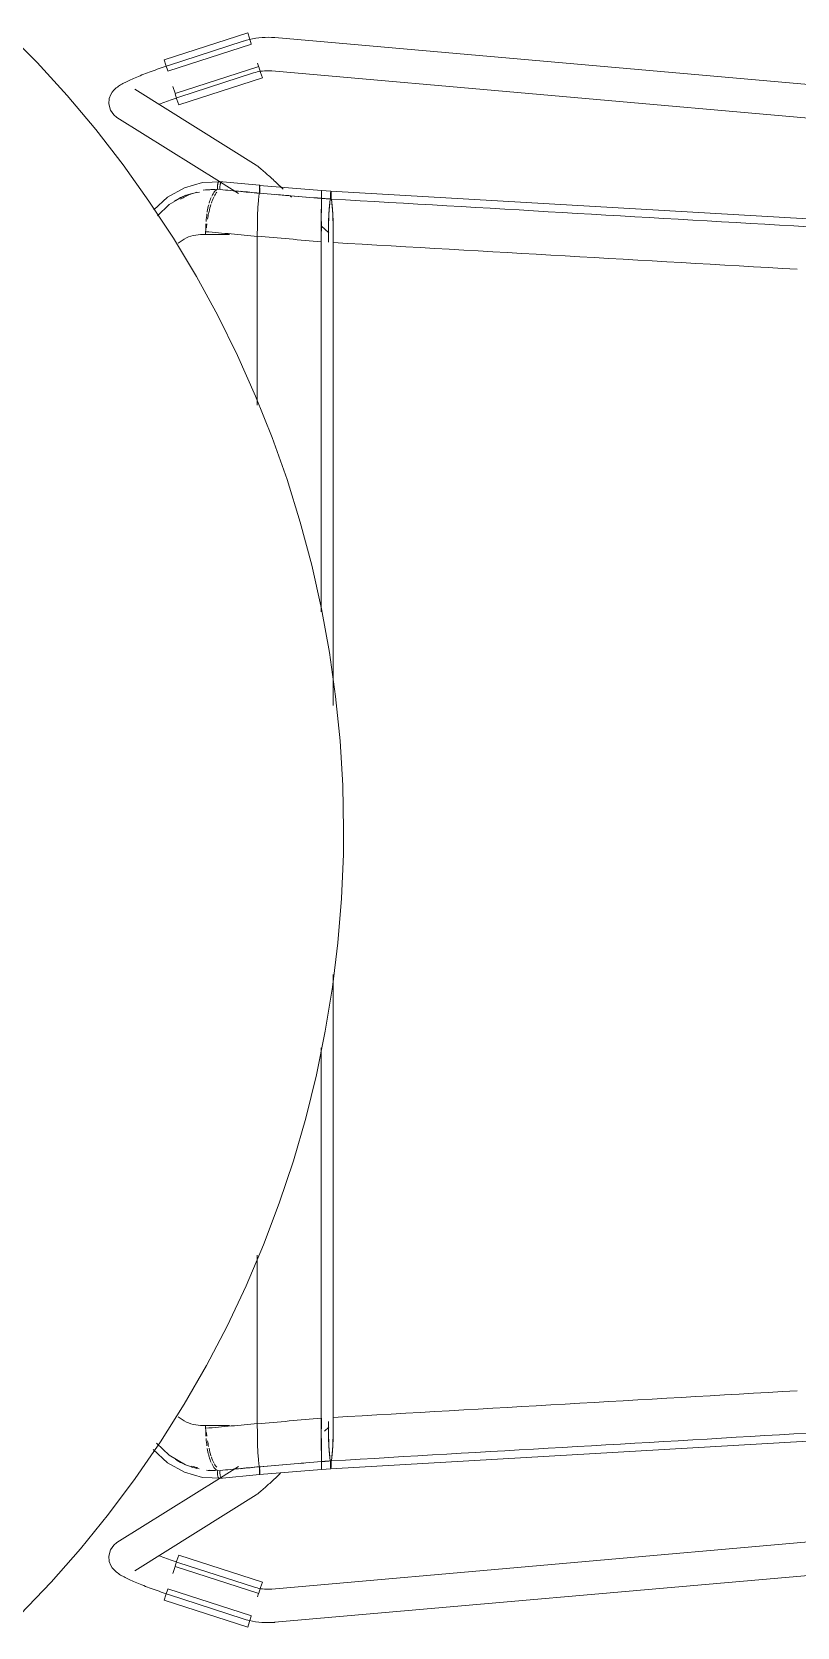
# Model space of a CAD drawing. Header units: millimetres. Extents: x 155927 to 326028, y -36033 to 97293.
# Drawn here: x 179079 to 179354, y 12019 to 12592 of the extents above; entities that cross this region are included whole.
import ezdxf

# ---------------------------------------------------------------- set-up
doc = ezdxf.new("R2010")
doc.units = ezdxf.units.MM
doc.header["$MEASUREMENT"] = 0
doc.layers.add('I-FURN', color=8, linetype='CONTINUOUS', lineweight=9)

msp = doc.modelspace()

# ---------------------------------------------------------------- linework, layer by layer
at = {"layer": 'I-FURN'}
for p, q in [((179081.21, 12580.73), (179069.96, 12592.1)), ((179126.88, 12581.73), (179156.88, 12591.42)), ((179128.18, 12577.69), (179158.19, 12587.38)), ((179155.25, 12588.42), (179128.43, 12579.71)), ((179155.29, 12588.44), (179155.25, 12588.42)), ((179156.39, 12588.77), (179155.29, 12588.44)), ((179157.49, 12589.05), (179156.39, 12588.77)), ((179156.88, 12591.42), (179157.51, 12589.47)), ((179158.61, 12589.29), (179157.49, 12589.05)), ((179157.51, 12589.47), (179158.15, 12587.5)), ((179159.73, 12589.49), (179158.61, 12589.29)), ((179160.87, 12589.64), (179159.73, 12589.49)), ((179162, 12589.74), (179160.87, 12589.64)), ((179163.14, 12589.8), (179162, 12589.74)), ((179164.29, 12589.82), (179163.14, 12589.8)), ((179165.43, 12589.79), (179164.29, 12589.82)), ((179166.57, 12589.71), (179165.43, 12589.79)), ((179609.89, 12550.76), (179166.57, 12589.71)), ((179092, 12568.91), (179081.21, 12580.73)), ((179127.51, 12579.78), (179126.88, 12581.73)), ((179160.39, 12580.57), (179160.76, 12579.41)), ((179114.32, 12574.34), (179114.83, 12574.57)), ((179114.83, 12574.57), (179115.35, 12574.81)), ((179115.35, 12574.81), (179115.9, 12575.05)), ((179115.9, 12575.05), (179116.46, 12575.29)), ((179116.46, 12575.29), (179117.04, 12575.54)), ((179117.04, 12575.54), (179117.63, 12575.79)), ((179117.63, 12575.79), (179118.24, 12576.04)), ((179118.24, 12576.04), (179118.87, 12576.29)), ((179118.87, 12576.29), (179119.51, 12576.54)), ((179119.51, 12576.54), (179120.16, 12576.79)), ((179120.16, 12576.79), (179120.83, 12577.05)), ((179120.83, 12577.05), (179121.51, 12577.3)), ((179121.51, 12577.3), (179122.19, 12577.56)), ((179122.19, 12577.56), (179122.89, 12577.81)), ((179122.89, 12577.81), (179123.6, 12578.06)), ((179123.6, 12578.06), (179124.32, 12578.32)), ((179124.32, 12578.32), (179125.04, 12578.57)), ((179125.04, 12578.57), (179125.77, 12578.82)), ((179125.77, 12578.82), (179126.5, 12579.07)), ((179126.5, 12579.07), (179127.24, 12579.32)), ((179127.24, 12579.32), (179127.98, 12579.56)), ((179128.14, 12577.81), (179127.51, 12579.78)), ((179127.98, 12579.56), (179128.43, 12579.71)), ((179160.79, 12579.31), (179130.79, 12569.62)), ((179132.09, 12565.58), (179162.1, 12575.27)), ((179132.14, 12568.3), (179158.96, 12577.01)), ((179158.96, 12577.01), (179159.59, 12577.2)), ((179159.59, 12577.2), (179160.23, 12577.37)), ((179160.23, 12577.37), (179160.88, 12577.51)), ((179160.83, 12579.19), (179161.47, 12577.22)), ((179160.88, 12577.51), (179161.53, 12577.62)), ((179161.47, 12577.22), (179162.1, 12575.27)), ((179161.53, 12577.62), (179162.19, 12577.71)), ((179162.19, 12577.71), (179162.85, 12577.77)), ((179162.85, 12577.77), (179163.51, 12577.81)), ((179163.51, 12577.81), (179164.17, 12577.82)), ((179164.17, 12577.82), (179164.83, 12577.8)), ((179164.83, 12577.8), (179165.49, 12577.76)), ((179165.49, 12577.76), (179165.52, 12577.76)), ((179165.52, 12577.75), (179589.86, 12540.47)), ((179102.31, 12556.67), (179092, 12568.91)), ((179107.15, 12567.88), (179107.67, 12569.26)), ((179107.67, 12569.26), (179108.24, 12570.17)), ((179108.24, 12570.17), (179108.75, 12570.8)), ((179108.75, 12570.8), (179109.22, 12571.26)), ((179109.22, 12571.26), (179109.65, 12571.63)), ((179109.65, 12571.63), (179110.05, 12571.95)), ((179110.05, 12571.95), (179110.44, 12572.22)), ((179110.44, 12572.22), (179110.83, 12572.48)), ((179110.83, 12572.48), (179111.22, 12572.72)), ((179111.22, 12572.72), (179111.62, 12572.96)), ((179111.62, 12572.96), (179112.03, 12573.19)), ((179112.03, 12573.19), (179112.45, 12573.42)), ((179112.45, 12573.42), (179112.89, 12573.65)), ((179112.89, 12573.65), (179113.35, 12573.87)), ((179113.35, 12573.87), (179113.82, 12574.11)), ((179113.82, 12574.11), (179114.32, 12574.34)), ((179159.86, 12543.91), (179116.28, 12571.22)), ((179129.96, 12572.2), (179130.76, 12569.72)), ((179131.46, 12567.53), (179130.83, 12569.5)), ((179106.97, 12565.9), (179107.15, 12567.88)), ((179107.56, 12563.68), (179106.97, 12565.9)), ((179108.79, 12561.94), (179107.56, 12563.68)), ((179125.16, 12565.86), (179125.79, 12566.09)), ((179125.79, 12566.09), (179126.42, 12566.32)), ((179126.42, 12566.32), (179127.07, 12566.56)), ((179127.07, 12566.56), (179127.73, 12566.8)), ((179127.73, 12566.8), (179128.39, 12567.03)), ((179128.39, 12567.03), (179129.07, 12567.27)), ((179129.07, 12567.27), (179129.75, 12567.5)), ((179129.75, 12567.5), (179130.43, 12567.73)), ((179130.43, 12567.73), (179131.12, 12567.96)), ((179131.12, 12567.96), (179131.81, 12568.19)), ((179132.09, 12565.58), (179131.46, 12567.53)), ((179131.81, 12568.19), (179132.14, 12568.3)), ((179108.79, 12561.94), (179109.91, 12561.05)), ((179109.91, 12561.05), (179146.67, 12538.02)), ((179112.12, 12544.04), (179102.31, 12556.67)), ((179121.41, 12531.01), (179112.12, 12544.04)), ((179159.86, 12543.91), (179160.19, 12543.7)), ((179160.19, 12543.7), (179160.44, 12543.52)), ((179160.44, 12543.52), (179160.67, 12543.34)), ((179160.67, 12543.34), (179160.9, 12543.17)), ((179160.9, 12543.17), (179161.12, 12542.99)), ((179161.12, 12542.99), (179161.35, 12542.8)), ((179161.35, 12542.8), (179161.59, 12542.6)), ((179161.59, 12542.6), (179161.84, 12542.38)), ((179161.84, 12542.38), (179162.11, 12542.15)), ((179162.11, 12542.15), (179162.39, 12541.91)), ((179162.39, 12541.91), (179162.68, 12541.65)), ((179162.68, 12541.65), (179162.99, 12541.38)), ((179162.99, 12541.38), (179163.31, 12541.09)), ((179163.31, 12541.09), (179163.65, 12540.79)), ((179163.65, 12540.79), (179164, 12540.48)), ((179164, 12540.48), (179164.37, 12540.15)), ((179164.37, 12540.15), (179164.74, 12539.8)), ((179134.1, 12535.8), (179128.09, 12532.42)), ((179140.62, 12537.68), (179134.1, 12535.8)), ((179147.53, 12537.97), (179140.62, 12537.68)), ((179146.64, 12538.09), (179161.13, 12536.67)), ((179147.05, 12537.78), (179153.49, 12533.75)), ((179161.04, 12535.73), (179161.03, 12535.28)), ((179161.03, 12535.27), (179161.04, 12535.72)), ((179161.03, 12535.28), (179161.03, 12534.78)), ((179161.03, 12534.78), (179161.03, 12535.27)), ((179161.03, 12534.78), (179161.03, 12534.29)), ((179161.03, 12534.28), (179161.03, 12534.78)), ((179161.06, 12536.11), (179161.04, 12535.73)), ((179161.04, 12535.72), (179161.06, 12536.11)), ((179161.08, 12536.41), (179161.06, 12536.11)), ((179161.06, 12536.11), (179161.08, 12536.4)), ((179161.1, 12536.6), (179161.08, 12536.41)), ((179161.13, 12536.67), (179161.1, 12536.6)), ((179161.1, 12536.59), (179161.13, 12536.66)), ((179161.16, 12536.6), (179161.13, 12536.67)), ((179161.13, 12536.66), (179183.33, 12534.84)), ((179161.13, 12536.66), (179161.16, 12536.6)), ((179161.18, 12536.41), (179161.16, 12536.6)), ((179161.16, 12536.6), (179161.18, 12536.41)), ((179161.2, 12536.12), (179161.18, 12536.41)), ((179161.18, 12536.41), (179161.2, 12536.12)), ((179161.23, 12535.29), (179161.22, 12535.74)), ((179161.22, 12535.74), (179161.23, 12535.29)), ((179161.23, 12534.8), (179161.23, 12535.29)), ((179161.23, 12535.29), (179161.23, 12534.79)), ((179161.23, 12534.3), (179161.23, 12534.8)), ((179161.23, 12534.79), (179161.23, 12534.3)), ((179164.74, 12539.8), (179165.13, 12539.45)), ((179165.13, 12539.45), (179165.54, 12539.08)), ((179165.54, 12539.08), (179165.95, 12538.7)), ((179165.95, 12538.7), (179166.37, 12538.31)), ((179166.37, 12538.31), (179166.81, 12537.9)), ((179166.81, 12537.9), (179167.25, 12537.49)), ((179167.25, 12537.49), (179167.71, 12537.07)), ((179167.71, 12537.07), (179168.17, 12536.64)), ((179168.17, 12536.64), (179168.64, 12536.2)), ((179168.64, 12536.2), (179169.12, 12535.75)), ((179169.12, 12535.75), (179169.6, 12535.29)), ((179183.33, 12534.77), (179183.33, 12534.84)), ((179183.33, 12534.84), (179183.33, 12534.77)), ((179186.69, 12534.57), (179183.33, 12534.83)), ((179183.33, 12534.77), (179183.33, 12534.83)), ((179183.33, 12534.83), (179183.33, 12534.77)), ((179183.33, 12534.58), (179183.33, 12534.77)), ((179183.33, 12534.77), (179183.34, 12534.58)), ((179183.34, 12534.58), (179183.33, 12534.77)), ((179183.33, 12534.77), (179183.33, 12534.58)), ((179183.33, 12534.29), (179183.33, 12534.58)), ((179183.33, 12534.58), (179183.33, 12534.29)), ((179183.34, 12534.58), (179183.34, 12534.28)), ((179183.34, 12534.29), (179183.34, 12534.58)), ((179186.66, 12534.49), (179186.64, 12534.31)), ((179186.69, 12534.56), (179186.66, 12534.49)), ((179186.69, 12534.56), (179518.6, 12515.28)), ((179186.72, 12534.5), (179186.69, 12534.56)), ((179186.74, 12534.31), (179186.72, 12534.5)), ((179130.18, 12517.63), (179121.41, 12531.01)), ((179128.09, 12532.42), (179123.09, 12527.81)), ((179128.68, 12529.73), (179124.45, 12525.7)), ((179134.5, 12533.1), (179128.68, 12529.73)), ((179160.4, 12525.68), (179160.52, 12528.71)), ((179160.51, 12528.71), (179160.4, 12525.61)), ((179160.67, 12531.19), (179160.51, 12528.71)), ((179160.52, 12528.75), (179160.67, 12531.19)), ((179160.67, 12531.21), (179160.84, 12532.93)), ((179160.84, 12532.92), (179160.67, 12531.19)), ((179161.04, 12533.82), (179160.84, 12532.92)), ((179160.84, 12532.93), (179161.04, 12533.81)), ((179161.03, 12534.29), (179161.04, 12533.82)), ((179161.04, 12533.81), (179161.03, 12534.28)), ((179161.22, 12533.83), (179161.23, 12534.3)), ((179161.23, 12534.3), (179161.22, 12533.83)), ((179172.09, 12532.93), (179172.59, 12532.45)), ((179183.3, 12529.37), (179183.28, 12526.86)), ((179183.28, 12526.86), (179183.3, 12529.36)), ((179183.3, 12529.37), (179183.31, 12531.11)), ((179183.31, 12531.11), (179183.3, 12529.37)), ((179183.31, 12531.11), (179183.32, 12532)), ((179183.32, 12532), (179183.31, 12531.11)), ((179183.32, 12533.91), (179183.33, 12534.29)), ((179183.33, 12534.29), (179183.32, 12533.91)), ((179183.32, 12533.45), (179183.32, 12533.91)), ((179183.32, 12533.91), (179183.32, 12533.46)), ((179183.32, 12533.46), (179183.32, 12532.97)), ((179183.32, 12532.96), (179183.32, 12533.45)), ((179183.32, 12532.97), (179183.32, 12532.47)), ((179183.32, 12532.47), (179183.32, 12532.96)), ((179183.32, 12532), (179183.32, 12532.47)), ((179183.32, 12532.47), (179183.32, 12532)), ((179183.34, 12533.9), (179183.34, 12534.29)), ((179183.34, 12534.28), (179183.34, 12533.9)), ((179183.34, 12533.9), (179183.34, 12533.45)), ((179183.34, 12533.45), (179183.34, 12533.9)), ((179183.34, 12533.45), (179183.34, 12532.96)), ((179183.34, 12532.96), (179183.34, 12533.45)), ((179183.34, 12532.96), (179183.34, 12532.46)), ((179183.34, 12532.46), (179183.34, 12532.96)), ((179183.34, 12532.46), (179183.34, 12531.99)), ((179183.34, 12531.99), (179183.34, 12532.46)), ((179183.37, 12529.35), (179183.35, 12531.1)), ((179183.35, 12531.09), (179183.37, 12529.34)), ((179183.38, 12526.85), (179183.37, 12529.35)), ((179183.37, 12529.34), (179183.38, 12526.84)), ((179186.19, 12529.07), (179186.03, 12526.57)), ((179186.38, 12530.82), (179186.19, 12529.07)), ((179186.59, 12531.72), (179186.38, 12530.82)), ((179186.6, 12533.63), (179186.58, 12533.18)), ((179186.58, 12533.18), (179186.58, 12532.69)), ((179186.58, 12532.69), (179186.58, 12532.19)), ((179186.58, 12532.19), (179186.59, 12531.72)), ((179186.61, 12534.01), (179186.6, 12533.63)), ((179186.64, 12534.31), (179186.61, 12534.01)), ((179186.77, 12534.02), (179186.74, 12534.31)), ((179186.78, 12533.64), (179186.77, 12534.02)), ((179186.8, 12533.18), (179186.78, 12533.64)), ((179186.79, 12531.73), (179186.8, 12532.2)), ((179187, 12530.84), (179186.79, 12531.73)), ((179186.8, 12532.69), (179186.8, 12533.18)), ((179186.8, 12532.2), (179186.8, 12532.69)), ((179187.19, 12529.09), (179187, 12530.84)), ((179187.36, 12526.59), (179187.19, 12529.09)), ((179160.33, 12522.17), (179160.4, 12525.61)), ((179160.4, 12525.61), (179160.33, 12522.18)), ((179183.27, 12523.73), (179183.28, 12526.86)), ((179183.28, 12526.86), (179183.27, 12523.73)), ((179183.27, 12520.16), (179183.27, 12523.73)), ((179183.27, 12523.73), (179183.27, 12520.16)), ((179183.39, 12523.72), (179183.39, 12520.16)), ((179183.39, 12520.17), (179183.39, 12523.72)), ((179185.9, 12523.45), (179185.82, 12519.9)), ((179186.03, 12526.57), (179185.9, 12523.45)), ((179187.48, 12523.46), (179187.36, 12526.59)), ((179187.56, 12519.89), (179187.48, 12523.46)), ((179138.41, 12503.91), (179130.18, 12517.63)), ((179150.26, 12519.02), (179140.51, 12519.02)), ((179141.75, 12518.97), (179141.75, 12520.01)), ((179160.33, 12522.08), (179160.3, 12518.32)), ((179160.3, 12518.44), (179160.33, 12522.08)), ((179160.3, 12518.32), (179160.3, 12457.76)), ((179160.3, 12457.76), (179160.3, 12518.32)), ((179185.94, 12519.6), (179183.27, 12522.17)), ((179183.27, 12516.37), (179183.27, 12520.16)), ((179183.27, 12520.16), (179183.27, 12516.37)), ((179185.82, 12519.9), (179185.8, 12516.22)), ((179187.58, 12516.11), (179187.56, 12519.89)), ((179183.27, 12383.54), (179183.27, 12516.37)), ((179183.27, 12516.37), (179183.27, 12383.54)), ((179187.58, 12349.84), (179187.58, 12516.11)), ((179187.58, 12516.11), (179187.58, 12349.84)), ((179146.08, 12489.87), (179138.41, 12503.91)), ((179153.18, 12475.53), (179146.08, 12489.87)), ((179159.7, 12460.92), (179153.18, 12475.53)), ((179165.64, 12446.07), (179159.7, 12460.92)), ((179170.97, 12430.98), (179165.64, 12446.07)), ((179175.7, 12415.7), (179170.97, 12430.98)), ((179179.82, 12400.24), (179175.7, 12415.7)), ((179183.31, 12384.63), (179179.82, 12400.24)), ((179186.17, 12368.88), (179183.31, 12384.63)), ((179188.4, 12353.04), (179186.17, 12368.88)), ((179190, 12337.12), (179188.4, 12353.04)), ((179190.96, 12321.15), (179190, 12337.12)), ((179191.28, 12305.16), (179190.96, 12321.15)), ((179191.19, 12296.52), (179191.28, 12305.16)), ((179190.52, 12280.54), (179191.19, 12296.52)), ((179189.22, 12264.59), (179190.52, 12280.54)), ((179187.28, 12248.71), (179189.22, 12264.59)), ((179184.7, 12232.92), (179187.28, 12248.71)), ((179187.58, 12094.21), (179187.58, 12253.3)), ((179187.58, 12253.3), (179187.58, 12094.21)), ((179181.5, 12217.24), (179184.7, 12232.92)), ((179183.27, 12093.94), (179183.27, 12226.94)), ((179183.27, 12226.94), (179183.27, 12093.94)), ((179177.67, 12201.71), (179181.5, 12217.24)), ((179173.23, 12186.34), (179177.67, 12201.71)), ((179168.17, 12171.16), (179173.23, 12186.34)), ((179162.51, 12156.2), (179168.17, 12171.16)), ((179156.26, 12141.47), (179162.51, 12156.2)), ((179160.3, 12152.49), (179160.3, 12092)), ((179160.3, 12092), (179160.3, 12152.49)), ((179149.42, 12127.01), (179156.26, 12141.47)), ((179142.01, 12112.83), (179149.42, 12127.01)), ((179134.04, 12098.96), (179142.01, 12112.83)), ((179125.52, 12085.42), (179134.04, 12098.96)), ((179183.27, 12090.16), (179183.27, 12093.94)), ((179183.27, 12093.94), (179183.27, 12090.15)), ((179183.39, 12093.93), (179183.39, 12090.15)), ((179183.39, 12090.15), (179183.39, 12093.93)), ((179186.69, 12075.75), (179518.6, 12095.04)), ((179187.56, 12090.42), (179187.58, 12094.21)), ((179140.51, 12091.29), (179150.26, 12091.29)), ((179141.75, 12090.3), (179141.75, 12091.35)), ((179160.3, 12092), (179160.33, 12088.24)), ((179160.33, 12088.24), (179160.3, 12091.88)), ((179160.4, 12084.7), (179160.33, 12088.14)), ((179160.33, 12088.14), (179160.4, 12084.7)), ((179183.27, 12086.59), (179183.27, 12090.15)), ((179183.27, 12090.15), (179183.27, 12086.59)), ((179184.41, 12089.24), (179185.94, 12090.72)), ((179185.8, 12092.67), (179185.82, 12090.41)), ((179185.82, 12090.41), (179185.9, 12086.86)), ((179187.48, 12086.86), (179187.56, 12090.42)), ((179116.46, 12072.23), (179125.52, 12085.42)), ((179128.09, 12077.9), (179122.94, 12082.64)), ((179128.68, 12080.58), (179124.16, 12084.89)), ((179160.4, 12084.7), (179160.51, 12081.61)), ((179160.52, 12081.6), (179160.4, 12084.64)), ((179183.28, 12083.46), (179183.27, 12086.59)), ((179183.27, 12086.59), (179183.28, 12083.45)), ((179183.3, 12080.95), (179183.28, 12083.45)), ((179183.28, 12083.45), (179183.3, 12080.95)), ((179183.38, 12083.47), (179183.37, 12080.97)), ((179183.37, 12080.97), (179183.38, 12083.47)), ((179183.39, 12086.6), (179183.38, 12083.47)), ((179183.38, 12083.47), (179183.39, 12086.59)), ((179185.9, 12086.86), (179186.03, 12083.74)), ((179186.03, 12083.74), (179186.19, 12081.25)), ((179187.19, 12081.23), (179187.36, 12083.73)), ((179187.36, 12083.73), (179187.48, 12086.86)), ((179134.1, 12074.51), (179128.09, 12077.9)), ((179134.5, 12077.22), (179128.68, 12080.58)), ((179153.49, 12076.57), (179147.05, 12072.53)), ((179160.51, 12081.61), (179160.67, 12079.13)), ((179160.67, 12079.12), (179160.52, 12081.56)), ((179160.67, 12079.13), (179160.84, 12077.39)), ((179160.84, 12077.39), (179160.67, 12079.11)), ((179161.04, 12076.5), (179160.84, 12077.39)), ((179160.84, 12077.39), (179161.04, 12076.5)), ((179161.04, 12076.5), (179161.03, 12076.03)), ((179161.03, 12076.03), (179161.04, 12076.5)), ((179161.23, 12076.02), (179161.22, 12076.49)), ((179161.22, 12076.49), (179161.23, 12076.02)), ((179183.31, 12079.21), (179183.3, 12080.68)), ((179183.3, 12080.68), (179183.31, 12079.2)), ((179183.32, 12078.32), (179183.31, 12079.21)), ((179183.31, 12079.2), (179183.32, 12078.32)), ((179183.32, 12077.85), (179183.32, 12078.32)), ((179183.32, 12078.32), (179183.32, 12077.84)), ((179183.32, 12077.35), (179183.32, 12077.85)), ((179183.32, 12077.84), (179183.32, 12077.35)), ((179183.32, 12076.86), (179183.32, 12077.35)), ((179183.32, 12077.35), (179183.32, 12076.86)), ((179183.32, 12076.41), (179183.32, 12076.86)), ((179183.32, 12076.86), (179183.32, 12076.41)), ((179183.33, 12076.03), (179183.32, 12076.41)), ((179183.32, 12076.41), (179183.33, 12076.02)), ((179183.34, 12078.32), (179183.34, 12077.85)), ((179183.34, 12077.85), (179183.34, 12078.32)), ((179183.34, 12077.85), (179183.34, 12077.36)), ((179183.34, 12077.35), (179183.34, 12077.85)), ((179183.34, 12077.36), (179183.34, 12076.87)), ((179183.34, 12076.86), (179183.34, 12077.35)), ((179183.34, 12076.87), (179183.34, 12076.42)), ((179183.34, 12076.41), (179183.34, 12076.86)), ((179183.34, 12076.42), (179183.34, 12076.03)), ((179183.34, 12076.03), (179183.34, 12076.41)), ((179183.37, 12080.97), (179183.35, 12079.22)), ((179183.35, 12079.22), (179183.37, 12080.97)), ((179186.19, 12081.25), (179186.38, 12079.5)), ((179186.38, 12079.5), (179186.59, 12078.59)), ((179186.59, 12078.59), (179186.58, 12078.13)), ((179186.58, 12078.13), (179186.58, 12077.63)), ((179186.58, 12077.63), (179186.58, 12077.14)), ((179186.58, 12077.14), (179186.6, 12076.69)), ((179186.6, 12076.69), (179186.61, 12076.3)), ((179186.61, 12076.3), (179186.64, 12076.01)), ((179186.74, 12076.01), (179186.77, 12076.3)), ((179186.77, 12076.3), (179186.78, 12076.68)), ((179186.78, 12076.68), (179186.8, 12077.13)), ((179186.79, 12078.59), (179187, 12079.48)), ((179186.8, 12078.12), (179186.79, 12078.59)), ((179186.8, 12077.62), (179186.8, 12078.12)), ((179186.8, 12077.13), (179186.8, 12077.62)), ((179187, 12079.48), (179187.19, 12081.23)), ((179106.89, 12059.41), (179116.46, 12072.23)), ((179146.67, 12072.3), (179109.91, 12049.26)), ((179140.62, 12072.64), (179134.1, 12074.51)), ((179147.53, 12072.35), (179140.62, 12072.64)), ((179146.64, 12072.23), (179161.13, 12073.65)), ((179161.03, 12076.03), (179161.03, 12075.53)), ((179161.03, 12075.54), (179161.03, 12076.03)), ((179161.03, 12075.05), (179161.03, 12075.54)), ((179161.03, 12075.53), (179161.03, 12075.04)), ((179161.04, 12074.59), (179161.03, 12075.05)), ((179161.03, 12075.04), (179161.04, 12074.59)), ((179161.04, 12074.59), (179161.06, 12074.2)), ((179161.06, 12074.21), (179161.04, 12074.59)), ((179161.08, 12073.91), (179161.06, 12074.21)), ((179161.06, 12074.2), (179161.08, 12073.91)), ((179161.08, 12073.91), (179161.1, 12073.72)), ((179161.13, 12073.65), (179161.1, 12073.72)), ((179161.1, 12073.72), (179161.13, 12073.65)), ((179161.13, 12073.65), (179183.33, 12075.48)), ((179161.16, 12073.72), (179161.13, 12073.65)), ((179161.13, 12073.65), (179161.16, 12073.71)), ((179161.16, 12073.71), (179161.18, 12073.9)), ((179161.18, 12073.9), (179161.16, 12073.72)), ((179161.2, 12074.2), (179161.18, 12073.9)), ((179161.18, 12073.9), (179161.2, 12074.19)), ((179161.2, 12074.19), (179161.22, 12074.58)), ((179161.22, 12074.58), (179161.2, 12074.2)), ((179161.22, 12074.58), (179161.23, 12075.03)), ((179161.23, 12075.03), (179161.22, 12074.58)), ((179161.23, 12075.03), (179161.23, 12075.52)), ((179161.23, 12075.52), (179161.23, 12075.03)), ((179164.37, 12070.17), (179164.74, 12070.51)), ((179164.74, 12070.51), (179165.13, 12070.87)), ((179165.13, 12070.87), (179165.54, 12071.24)), ((179165.54, 12071.24), (179165.95, 12071.62)), ((179165.95, 12071.62), (179166.37, 12072.01)), ((179166.37, 12072.01), (179166.81, 12072.41)), ((179166.81, 12072.41), (179167.25, 12072.82)), ((179167.25, 12072.82), (179167.71, 12073.25)), ((179167.71, 12073.25), (179168.17, 12073.68)), ((179168.17, 12073.68), (179168.64, 12074.12)), ((179183.33, 12075.73), (179183.33, 12076.03)), ((179183.33, 12076.02), (179183.33, 12075.73)), ((179186.69, 12075.75), (179183.33, 12075.48)), ((179183.33, 12075.55), (179183.33, 12075.48)), ((179183.33, 12075.48), (179183.33, 12075.55)), ((179183.33, 12075.54), (179183.33, 12075.48)), ((179183.33, 12075.48), (179183.33, 12075.54)), ((179186.64, 12076.01), (179186.66, 12075.82)), ((179186.66, 12075.82), (179186.69, 12075.75)), ((179186.69, 12075.75), (179186.72, 12075.82)), ((179186.72, 12075.82), (179186.74, 12076.01)), ((179116.28, 12039.1), (179159.86, 12066.4)), ((179159.86, 12066.4), (179160.19, 12066.62)), ((179160.19, 12066.62), (179160.44, 12066.8)), ((179160.44, 12066.8), (179160.67, 12066.97)), ((179160.67, 12066.97), (179160.9, 12067.15)), ((179160.9, 12067.15), (179161.12, 12067.33)), ((179161.12, 12067.33), (179161.35, 12067.52)), ((179161.35, 12067.52), (179161.59, 12067.72)), ((179161.59, 12067.72), (179161.84, 12067.93)), ((179161.84, 12067.93), (179162.11, 12068.16)), ((179162.11, 12068.16), (179162.39, 12068.4)), ((179162.39, 12068.4), (179162.68, 12068.66)), ((179162.68, 12068.66), (179162.99, 12068.93)), ((179162.99, 12068.93), (179163.31, 12069.22)), ((179163.31, 12069.22), (179163.65, 12069.52)), ((179163.65, 12069.52), (179164, 12069.84)), ((179164, 12069.84), (179164.37, 12070.17)), ((179590.02, 12069.86), (179165.52, 12032.56)), ((179096.81, 12046.98), (179106.89, 12059.41)), ((179166.57, 12020.61), (179609.89, 12059.56)), ((179108.79, 12048.37), (179107.56, 12046.64)), ((179108.79, 12048.37), (179109.91, 12049.26)), ((179086.24, 12034.97), (179096.81, 12046.98)), ((179107.56, 12046.64), (179106.97, 12044.41)), ((179106.97, 12044.41), (179107.15, 12042.44)), ((179107.15, 12042.44), (179107.67, 12041.06)), ((179125.16, 12044.46), (179125.79, 12044.23)), ((179125.79, 12044.23), (179126.42, 12043.99)), ((179126.42, 12043.99), (179127.07, 12043.76)), ((179127.07, 12043.76), (179127.73, 12043.52)), ((179127.73, 12043.52), (179128.39, 12043.28)), ((179128.39, 12043.28), (179129.07, 12043.05)), ((179129.07, 12043.05), (179129.75, 12042.82)), ((179129.75, 12042.82), (179130.43, 12042.58)), ((179130.43, 12042.58), (179131.12, 12042.35)), ((179130.83, 12040.81), (179131.46, 12042.78)), ((179131.12, 12042.35), (179131.81, 12042.13)), ((179131.46, 12042.78), (179132.09, 12044.74)), ((179131.81, 12042.13), (179132.14, 12042.02)), ((179162.1, 12035.05), (179132.09, 12044.74)), ((179158.95, 12033.31), (179132.14, 12042.02)), ((179107.67, 12041.06), (179108.24, 12040.14)), ((179108.24, 12040.14), (179108.75, 12039.52)), ((179108.75, 12039.52), (179109.22, 12039.05)), ((179109.22, 12039.05), (179109.65, 12038.68)), ((179109.65, 12038.68), (179110.05, 12038.37)), ((179110.05, 12038.37), (179110.44, 12038.09)), ((179110.44, 12038.09), (179110.83, 12037.84)), ((179110.83, 12037.84), (179111.22, 12037.59)), ((179111.22, 12037.59), (179111.62, 12037.36)), ((179111.62, 12037.36), (179112.03, 12037.13)), ((179112.03, 12037.13), (179112.45, 12036.9)), ((179112.45, 12036.9), (179112.89, 12036.67)), ((179112.89, 12036.67), (179113.35, 12036.44)), ((179113.35, 12036.44), (179113.82, 12036.21)), ((179113.82, 12036.21), (179114.32, 12035.98)), ((179114.32, 12035.98), (179114.83, 12035.74)), ((179130.76, 12040.6), (179129.96, 12038.12)), ((179130.79, 12040.69), (179160.79, 12031.01)), ((179075.2, 12023.39), (179086.24, 12034.97)), ((179114.83, 12035.74), (179115.35, 12035.5)), ((179115.35, 12035.5), (179115.9, 12035.26)), ((179115.9, 12035.26), (179116.46, 12035.02)), ((179116.46, 12035.02), (179117.04, 12034.78)), ((179117.04, 12034.78), (179117.63, 12034.53)), ((179117.63, 12034.53), (179118.24, 12034.28)), ((179118.24, 12034.28), (179118.87, 12034.03)), ((179118.87, 12034.03), (179119.51, 12033.78)), ((179119.51, 12033.78), (179120.16, 12033.52)), ((179120.16, 12033.52), (179120.83, 12033.27)), ((179120.83, 12033.27), (179121.51, 12033.01)), ((179121.51, 12033.01), (179122.19, 12032.76)), ((179122.19, 12032.76), (179122.89, 12032.51)), ((179122.89, 12032.51), (179123.6, 12032.25)), ((179123.6, 12032.25), (179124.32, 12032)), ((179124.32, 12032), (179125.04, 12031.75)), ((179125.04, 12031.75), (179125.77, 12031.49)), ((179125.77, 12031.49), (179126.5, 12031.25)), ((179126.5, 12031.25), (179127.24, 12031)), ((179126.88, 12028.58), (179127.51, 12030.53)), ((179127.24, 12031), (179127.98, 12030.75)), ((179127.51, 12030.53), (179128.14, 12032.51)), ((179127.98, 12030.75), (179128.43, 12030.61)), ((179158.19, 12022.94), (179128.18, 12032.62)), ((179128.43, 12030.61), (179155.24, 12021.89)), ((179158.98, 12033.3), (179158.95, 12033.31)), ((179159.61, 12033.11), (179158.98, 12033.3)), ((179160.26, 12032.94), (179159.61, 12033.11)), ((179160.9, 12032.8), (179160.26, 12032.94)), ((179160.76, 12030.91), (179160.39, 12029.74)), ((179161.47, 12033.1), (179160.83, 12031.12)), ((179161.55, 12032.69), (179160.9, 12032.8)), ((179162.1, 12035.05), (179161.47, 12033.1)), ((179162.21, 12032.6), (179161.55, 12032.69)), ((179162.87, 12032.54), (179162.21, 12032.6)), ((179163.53, 12032.51), (179162.87, 12032.54)), ((179164.19, 12032.5), (179163.53, 12032.51)), ((179164.86, 12032.52), (179164.19, 12032.5)), ((179165.52, 12032.56), (179164.86, 12032.52)), ((179156.88, 12018.89), (179126.88, 12028.58)), ((179155.24, 12021.89), (179156.34, 12021.56)), ((179156.34, 12021.56), (179157.44, 12021.28)), ((179157.51, 12020.85), (179156.88, 12018.89)), ((179157.44, 12021.28), (179158.56, 12021.03)), ((179158.15, 12022.82), (179157.51, 12020.85)), ((179158.56, 12021.03), (179159.68, 12020.84)), ((179159.68, 12020.84), (179160.81, 12020.68)), ((179160.81, 12020.68), (179161.95, 12020.57)), ((179161.95, 12020.57), (179163.09, 12020.51)), ((179163.09, 12020.51), (179164.23, 12020.5)), ((179164.23, 12020.5), (179165.38, 12020.53)), ((179165.38, 12020.53), (179166.52, 12020.6)), ((179166.52, 12020.6), (179166.57, 12020.61))]:
    msp.add_line(p, q, dxfattribs=at)
for points in [[(179140.8, 12534.91), (179142.03, 12535.1), (179143.29, 12535.14), (179144.55, 12535.14)], [(179145.25, 12535.21), (179144.35, 12535.19), (179143.45, 12535.14), (179142.56, 12535.03)], [(179146.08, 12535.25), (179148.53, 12535.01), (179153.48, 12534.53), (179158.51, 12534.05), (179161.04, 12533.82)], [(179147.39, 12537.9), (179147.34, 12537.86), (179147.25, 12537.74), (179147.12, 12537.44), (179147, 12537.06), (179146.9, 12536.6), (179146.84, 12536.11), (179146.81, 12535.61), (179146.81, 12535.3), (179146.82, 12535.15)], [(179154.14, 12534.53), (179156.42, 12534.3), (179158.73, 12534.08), (179161.04, 12533.85)], [(179186.59, 12531.72), (179186.57, 12532.32), (179186.58, 12533.82), (179186.65, 12534.57), (179186.69, 12534.57)], [(179143.66, 12529.8), (179143.41, 12528.99), (179143.18, 12528.12), (179142.97, 12527.2)], [(179143.03, 12530.27), (179143.24, 12531), (179143.47, 12531.64), (179143.72, 12532.24)], [(179144.65, 12532.42), (179144.36, 12531.79), (179144.08, 12531.04), (179143.82, 12530.22)], [(179145.73, 12534.24), (179145.4, 12533.83), (179145.08, 12533.31), (179144.77, 12532.67)], [(179183.32, 12532), (179179.61, 12532.3), (179172.17, 12532.91), (179164.75, 12533.51), (179161.04, 12533.81)], [(179183.32, 12532), (179183.9, 12531.95), (179185.06, 12531.86), (179186.21, 12531.77), (179186.79, 12531.73)], [(179183.34, 12531.99), (179183.88, 12531.95), (179184.96, 12531.86), (179186.05, 12531.77), (179186.59, 12531.72)], [(179518.79, 12512.41), (179463.55, 12515.63), (179352.96, 12522.07), (179242.19, 12528.51), (179186.79, 12531.73)], [(179141.92, 12523.73), (179141.99, 12524.63), (179142.09, 12525.52), (179142.22, 12526.37)], [(179140.23, 12519.02), (179140.74, 12519.03), (179141.24, 12519.01), (179141.75, 12518.97)], [(179141.75, 12520.01), (179141.76, 12520.96), (179141.79, 12521.89), (179141.85, 12522.8)], [(179141.75, 12520.01), (179144.78, 12519.76), (179150.92, 12519.21), (179157.17, 12518.62), (179160.3, 12518.32)], [(179142.16, 12522.85), (179142.1, 12522.38), (179142.05, 12521.91), (179142, 12521.43)], [(179160.3, 12518.44), (179164.12, 12518.09), (179167.95, 12517.75), (179171.78, 12517.4)], [(179171.78, 12517.4), (179175.6, 12517.06), (179179.44, 12516.72), (179183.27, 12516.37)], [(179187.58, 12516.11), (179243.11, 12512.91), (179298.64, 12509.72), (179354.08, 12506.52)], [(179354.08, 12103.79), (179298.61, 12100.6), (179243.11, 12097.4), (179187.58, 12094.21)], [(179183.27, 12093.94), (179179.44, 12093.6), (179175.6, 12093.25), (179171.78, 12092.91)], [(179518.79, 12097.91), (179463.55, 12094.69), (179352.96, 12088.25), (179242.19, 12081.81), (179186.79, 12078.59)], [(179141.75, 12091.35), (179141.24, 12091.3), (179140.73, 12091.28), (179140.23, 12091.29)], [(179141.75, 12090.3), (179144.78, 12090.56), (179150.92, 12091.1), (179157.17, 12091.69), (179160.3, 12092)], [(179141.85, 12087.51), (179141.79, 12088.42), (179141.76, 12089.35), (179141.75, 12090.3)], [(179141.98, 12088.89), (179142.04, 12088.41), (179142.1, 12087.94), (179142.17, 12087.48)], [(179171.78, 12092.91), (179167.95, 12092.57), (179164.12, 12092.22), (179160.3, 12091.88)], [(179142.22, 12083.95), (179142.09, 12084.79), (179141.98, 12085.67), (179141.92, 12086.58)], [(179142.85, 12080.72), (179142.66, 12081.46), (179142.5, 12082.26), (179142.35, 12083.09)], [(179142.43, 12085.77), (179142.55, 12085.09), (179142.68, 12084.43), (179142.81, 12083.77)], [(179142.96, 12083.11), (179143.18, 12082.19), (179143.41, 12081.25), (179143.66, 12080.4)], [(179136.68, 12076.73), (179137.39, 12076.47), (179138.12, 12076.29), (179138.85, 12076.16)], [(179143.81, 12080.07), (179144.08, 12079.26), (179144.36, 12078.45), (179144.65, 12077.89)], [(179146.08, 12075.06), (179145.69, 12075.21), (179144.94, 12075.77), (179144.24, 12076.92), (179143.92, 12077.61)], [(179144.77, 12077.65), (179145.08, 12077.01), (179145.4, 12076.62), (179145.72, 12076.29)], [(179146.08, 12075.06), (179148.53, 12075.3), (179153.48, 12075.78), (179158.51, 12076.26), (179161.04, 12076.5)], [(179154.14, 12075.78), (179156.49, 12076.02), (179158.85, 12076.25), (179161.22, 12076.49)], [(179183.32, 12078.32), (179179.61, 12078.01), (179172.17, 12077.41), (179164.75, 12076.81), (179161.04, 12076.5)], [(179172.17, 12077.4), (179168.52, 12077.09), (179164.87, 12076.79), (179161.22, 12076.49)], [(179177.02, 12077.8), (179176.61, 12077.76), (179176.19, 12077.73), (179175.78, 12077.7)], [(179183.32, 12078.32), (179183.9, 12078.36), (179185.06, 12078.45), (179186.21, 12078.54), (179186.79, 12078.59)], [(179183.34, 12078.32), (179183.88, 12078.37), (179184.96, 12078.46), (179186.05, 12078.55), (179186.59, 12078.59)], [(179144.55, 12075.1), (179143.72, 12075.11), (179142.9, 12075.15), (179142.08, 12075.23)], [(179143.3, 12075.21), (179143.95, 12075.15), (179144.6, 12075.14), (179145.26, 12075.15)]]:
    msp.add_open_spline(points, degree=3, dxfattribs=at)
for points, knots in [([(179143.93, 12532.73), (179144.25, 12533.41), (179144.94, 12534.54), (179145.69, 12535.11), (179146.08, 12535.25)], [0.6690305, 0.6690305, 0.6690305, 0.6690305, 0.8333333, 1, 1, 1, 1]), ([(179146.08, 12535.25), (179146.06, 12535.39), (179146.03, 12535.68), (179146.01, 12536.1), (179146.03, 12536.47), (179146.05, 12536.77), (179146.08, 12537.04), (179146.13, 12537.29), (179146.19, 12537.51), (179146.26, 12537.71), (179146.36, 12537.9), (179146.45, 12538.01), (179146.49, 12538.04)], [0, 0, 0, 0, 0.0555556, 0.1111111, 0.1666667, 0.1944444, 0.2222222, 0.2777778, 0.3055556, 0.3333333, 0.3888889, 0.4444444, 0.4444444, 0.4444444, 0.4444444]), ([(179186.69, 12534.57), (179186.71, 12534.57), (179186.74, 12534.43), (179186.77, 12534.04), (179186.79, 12533.65), (179186.8, 12533.19), (179186.8, 12532.7), (179186.8, 12532.2), (179186.79, 12531.88), (179186.79, 12531.73)], [-0.498493, -0.498493, -0.498493, -0.498493, -0.375, -0.3125, -0.25, -0.1875, -0.125, -0.0625, 0, 0, 0, 0]), ([(179130.62, 12531.04), (179131.51, 12531.61), (179134.33, 12533.28), (179137.44, 12533.89), (179139.58, 12534.18)], [0.591443, 0.591443, 0.591443, 0.591443, 0.6666667, 0.8236682, 0.8236682, 0.8236682, 0.8236682]), ([(179138.48, 12534.17), (179137.13, 12533.78), (179135.17, 12533.05), (179133.35, 12532.04), (179132.77, 12531.7)], [0.2297626, 0.2297626, 0.2297626, 0.2297626, 0.3333333, 0.3824546, 0.3824546, 0.3824546, 0.3824546]), ([(179142.32, 12527.05), (179142.33, 12527.11), (179142.48, 12528.01), (179142.66, 12528.87), (179142.85, 12529.61)], [0.3250374, 0.3250374, 0.3250374, 0.3250374, 0.3333333, 0.4607325, 0.4607325, 0.4607325, 0.4607325]), ([(179183.34, 12531.99), (179179.65, 12532.3), (179174.31, 12532.74), (179168.98, 12533.18), (179167.33, 12533.32)], [0, 0, 0, 0, 0.5, 0.7233886, 0.7233886, 0.7233886, 0.7233886]), ([(179185.8, 12516.22), (179185.8, 12518.73), (179185.85, 12522.5), (179186.02, 12526.69), (179186.24, 12530.04), (179186.45, 12531.43), (179186.59, 12531.72)], [-0.996036, -0.996036, -0.996036, -0.996036, -0.6666667, -0.5, -0.3333333, 0, 0, 0, 0]), ([(179186.79, 12531.73), (179186.93, 12531.45), (179187.14, 12530.06), (179187.36, 12526.7), (179187.49, 12523.54), (179187.57, 12519.93), (179187.58, 12517.38), (179187.58, 12516.11)], [-1, -1, -1, -1, -0.666667, -0.5, -0.333333, -0.166667, 0, 0, 0, 0]), ([(179142.93, 12527.08), (179142.89, 12526.9), (179142.71, 12526.08), (179142.53, 12525.23), (179142.41, 12524.54)], [-0.3590539, -0.3590539, -0.3590539, -0.3590539, -0.3333333, -0.2410291, -0.2410291, -0.2410291, -0.2410291]), ([(179131.86, 12515.86), (179132.76, 12516.62), (179135.76, 12518.55), (179139.36, 12519.18), (179141.75, 12518.97)], [0.5, 0.5, 0.5, 0.5, 0.6666667, 1, 1, 1, 1]), ([(179141.75, 12091.35), (179139.36, 12091.13), (179135.76, 12091.76), (179132.76, 12093.69), (179131.86, 12094.46)], [0, 0, 0, 0, 0.3333333, 0.5, 0.5, 0.5, 0.5]), ([(179187.58, 12094.21), (179187.58, 12092.93), (179187.57, 12090.38), (179187.49, 12086.78), (179187.36, 12083.61), (179187.14, 12080.25), (179186.93, 12078.86), (179186.79, 12078.59)], [-1, -1, -1, -1, -0.833333, -0.666667, -0.5, -0.333333, 0, 0, 0, 0]), ([(179186.59, 12078.59), (179186.45, 12078.88), (179186.24, 12080.28), (179186.02, 12083.63), (179185.89, 12086.78), (179185.83, 12089.9), (179185.81, 12091.91), (179185.8, 12092.67)], [-1, -1, -1, -1, -0.6666667, -0.5, -0.3333333, -0.1666667, -0.0664381, -0.0664381, -0.0664381, -0.0664381]), ([(179139.4, 12075.67), (179137.32, 12076.11), (179134.36, 12077.08), (179131.69, 12078.64), (179130.89, 12079.17)], [-0.8210019, -0.8210019, -0.8210019, -0.8210019, -0.6666667, -0.5975811, -0.5975811, -0.5975811, -0.5975811]), ([(179143.71, 12078.06), (179143.47, 12078.65), (179143.17, 12079.5), (179142.92, 12080.46), (179142.86, 12080.68)], [0.3682191, 0.3682191, 0.3682191, 0.3682191, 0.5, 0.5370533, 0.5370533, 0.5370533, 0.5370533]), ([(179186.69, 12075.75), (179186.67, 12075.75), (179186.64, 12075.89), (179186.61, 12076.29), (179186.59, 12076.67), (179186.58, 12077.13), (179186.58, 12077.63), (179186.58, 12078.13), (179186.59, 12078.45), (179186.59, 12078.59)], [-0.5, -0.5, -0.5, -0.5, -0.375, -0.3125, -0.25, -0.1875, -0.125, -0.0625, 0, 0, 0, 0]), ([(179186.79, 12078.59), (179186.8, 12078.36), (179186.8, 12077.87), (179186.8, 12077.24), (179186.79, 12076.78), (179186.77, 12076.36), (179186.74, 12075.91), (179186.71, 12075.75), (179186.69, 12075.75)], [-1, -1, -1, -1, -0.90625, -0.8125, -0.765625, -0.71875, -0.625, -0.501507, -0.501507, -0.501507, -0.501507]), ([(179146.49, 12072.28), (179146.47, 12072.29), (179146.42, 12072.34), (179146.34, 12072.45), (179146.25, 12072.64), (179146.14, 12072.96), (179146.07, 12073.35), (179146.03, 12073.71), (179146.02, 12074.08), (179146.02, 12074.53), (179146.06, 12074.89), (179146.08, 12075.06)], [0.5555556, 0.5555556, 0.5555556, 0.5555556, 0.5833333, 0.6180556, 0.6527778, 0.7222222, 0.7916667, 0.8263889, 0.8611111, 0.9305556, 1, 1, 1, 1]), ([(179146.82, 12075.17), (179146.81, 12074.94), (179146.81, 12074.46), (179146.9, 12073.7), (179147.05, 12073.04), (179147.22, 12072.61), (179147.34, 12072.45), (179147.39, 12072.41)], [-1, -1, -1, -1, -0.90625, -0.8125, -0.71875, -0.625, -0.5625, -0.5625, -0.5625, -0.5625])]:
    msp.add_open_spline(points, degree=3, knots=knots, dxfattribs=at)

doc.saveas('drawing.dxf')
